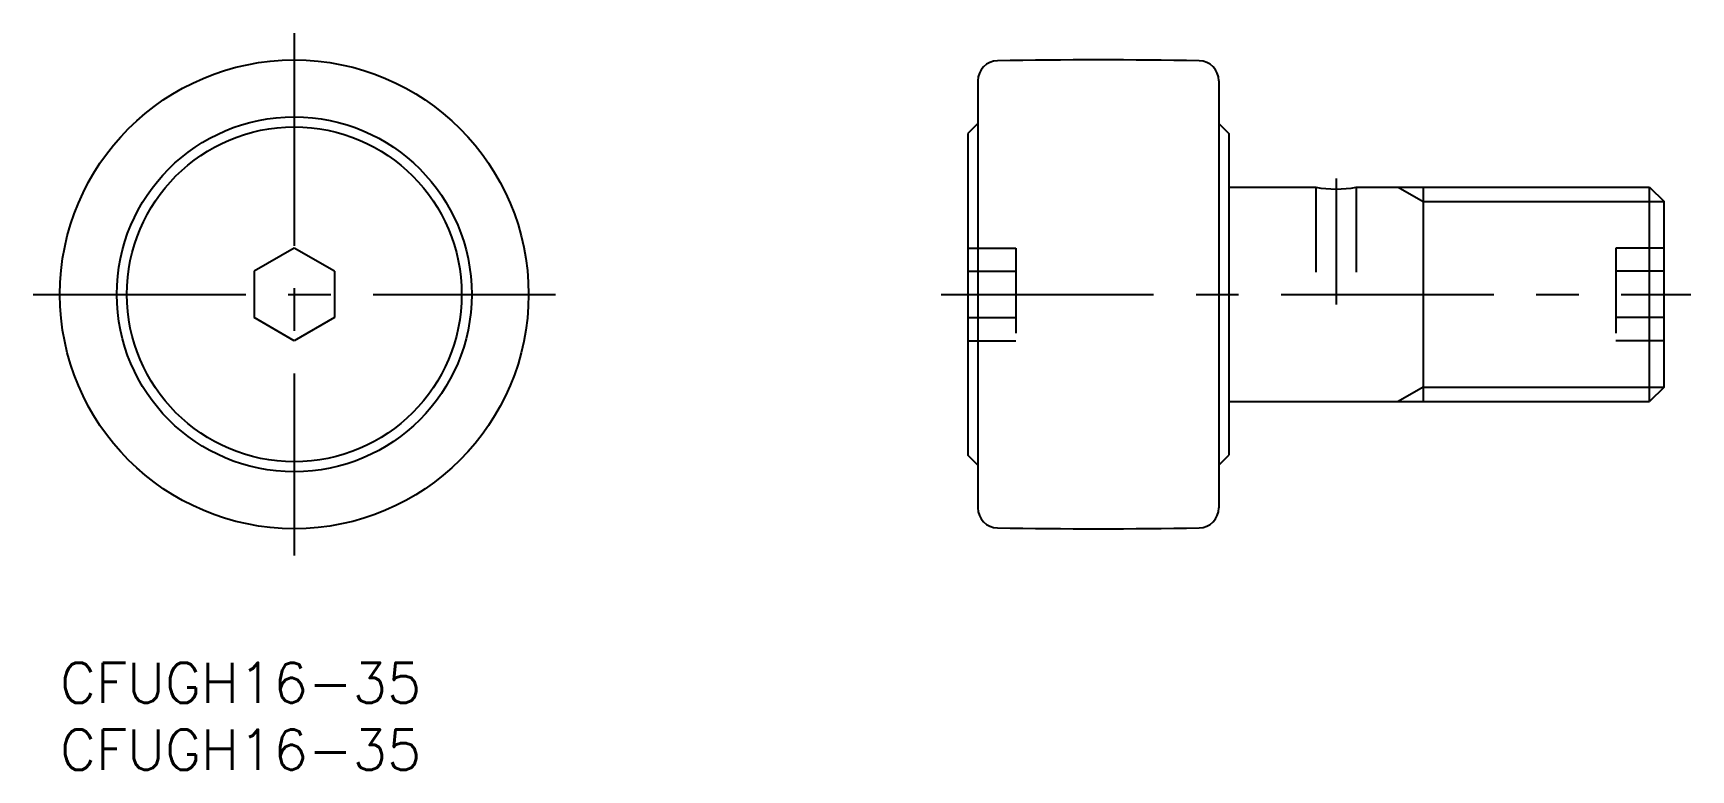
# Model space of a CAD drawing. Extents: x -2 to 122, y -8 to 47.
import ezdxf

# ---------------------------------------------------------------- set-up
doc = ezdxf.new("R2010")
doc.units = 0
doc.header["$LTSCALE"] = 0.5
doc.linetypes.add('CENTER', pattern=[50.8, 31.75, -6.35, 6.35, -6.35])
doc.linetypes.add('DASHED', pattern=[19.05, 12.7, -6.35])
for name, color, linetype in [('MSM_CENTER', 1, 'CENTER'), ('MSM_CONTINUOUS', 7, 'CONTINUOUS'), ('MSM_DASHED', 4, 'DASHED'), ('MSM_NARROW', 5, 'CONTINUOUS'), ('MSM_PART_NUMBER', 7, 'CONTINUOUS')]:
    doc.layers.add(name, color=color, linetype=linetype)
doc.styles.get("Standard").update_dxf_attribs({"font": 'txt.shx', "height": 3, "bigfont": 'bigfont.shx'})

# ---------------------------------------------------------------- blocks, each defined once
blk = doc.blocks.new('*U14')
at = {"layer": 'MSM_PART_NUMBER'}
blk.add_text('CFUGH16-35', height=3, dxfattribs=at).set_placement((0, -3))
blk = doc.blocks.new('*U15')
at = {"layer": 'MSM_PART_NUMBER'}
blk.add_text('CFUGH16-35', height=3, dxfattribs=at).set_placement((0, -8))

msp = doc.modelspace()

# ---------------------------------------------------------------- linework, layer by layer
at = {"layer": 'MSM_CENTER'}
for p, q in [((17.5, 47), (17.5, 8)), ((95.3, 36.15), (95.3, 26.75)), ((-2, 27.5), (37, 27.5)), ((65.8, 27.5), (121.8, 27.5))]:
    msp.add_line(p, q, dxfattribs=at)
at = {"layer": 'MSM_CONTINUOUS'}
for p, q in [((68.55, 43.44), (68.55, 11.56)), ((86.55, 43.44), (86.55, 11.56)), ((68.55, 40.25), (67.8, 39.5)), ((86.55, 40.25), (87.3, 39.5)), ((67.8, 39.5), (67.8, 15.5)), ((87.3, 39.5), (87.3, 15.5)), ((87.3, 35.5), (93.8, 35.5)), ((96.8, 35.5), (118.72, 35.5)), ((101.8, 35.5), (101.8, 19.5)), ((118.72, 19.5), (118.72, 35.5)), ((118.72, 35.5), (119.8, 34.42)), ((119.8, 20.58), (119.8, 34.42)), ((17.5, 30.96), (14.5, 29.23)), ((20.5, 29.23), (17.5, 30.96)), ((14.5, 29.23), (14.5, 25.77)), ((20.5, 29.23), (20.5, 25.77)), ((17.5, 24.04), (14.5, 25.77)), ((20.5, 25.77), (17.5, 24.04)), ((119.8, 20.58), (118.72, 19.5)), ((87.3, 19.5), (118.72, 19.5)), ((68.55, 14.75), (67.8, 15.5)), ((86.55, 14.75), (87.3, 15.5))]:
    msp.add_line(p, q, dxfattribs=at)
for radius in [17.5, 13.25, 12.5]:
    msp.add_circle((17.5, 27.5), radius, dxfattribs=at)
for centre, radius, start, end in [((70.05, 43.44), 1.5, 90.8621, 180), ((77.55, -455), 500, 89.1379, 90.8621), ((85.05, 43.44), 1.5, 0, 89.1379), ((95.3, 43.36), 8, 259.1931, 280.8069), ((70.05, 11.56), 1.5, 180, 269.1379), ((85.05, 11.56), 1.5, 270.8621, 0), ((77.55, 510), 500, 269.1379, 270.8621)]:
    msp.add_arc(centre, radius, start, end, dxfattribs=at)
at = {"layer": 'MSM_DASHED'}
for p, q in [((93.8, 35.5), (93.8, 27.5)), ((96.8, 35.5), (96.8, 27.5)), ((67.8, 30.96), (71.4, 30.96)), ((71.4, 30.96), (71.4, 24.04)), ((116.2, 30.96), (116.2, 24.04)), ((119.8, 30.96), (116.2, 30.96)), ((67.8, 29.23), (71.4, 29.23)), ((119.8, 29.23), (116.2, 29.23)), ((93.8, 27.5), (96.8, 27.5)), ((67.8, 25.77), (71.4, 25.77)), ((119.8, 25.77), (116.2, 25.77)), ((67.8, 24.04), (71.4, 24.04)), ((119.8, 24.04), (116.2, 24.04))]:
    msp.add_line(p, q, dxfattribs=at)
at = {"layer": 'MSM_NARROW'}
for p, q in [((99.93, 35.5), (101.8, 34.42)), ((101.8, 34.42), (119.8, 34.42)), ((101.8, 20.58), (99.93, 19.5)), ((101.8, 20.58), (119.8, 20.58))]:
    msp.add_line(p, q, dxfattribs=at)

# ---------------------------------------------------------------- block references
at = {"layer": 'MSM_CONTINUOUS'}
for name in ['*U14', '*U15']:
    msp.add_blockref(name, (0, 0), dxfattribs=at)

doc.saveas('drawing.dxf')
